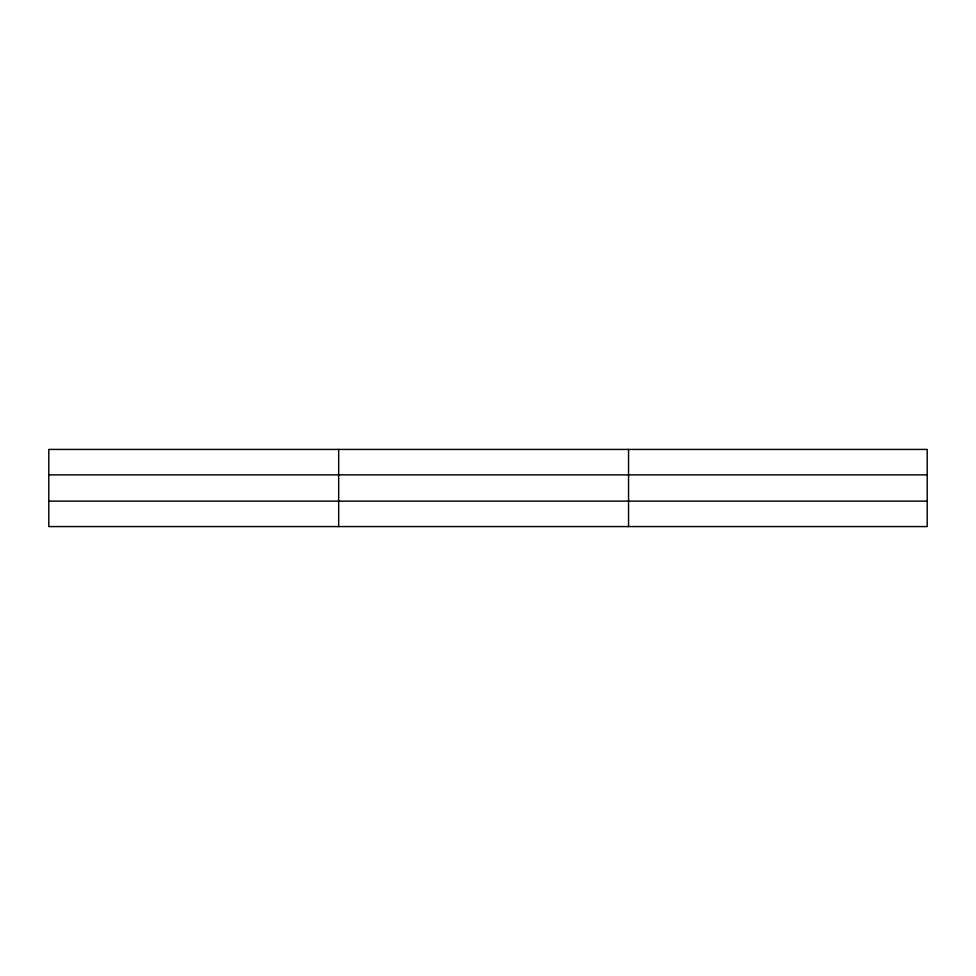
<?xml version="1.0" encoding="UTF-8"?>
<svg xmlns="http://www.w3.org/2000/svg" width="976" height="976" viewBox="0 0 976 976"><rect width="100%" height="100%" fill="white"/><g stroke="black" fill="none" stroke-linecap="round" stroke-linejoin="round"><path stroke-width="1.46" d="M338.672 449.424L338.672 526.576M628.544 449.424L628.544 526.576M927.2 474.885L927.2 449.424L48.8 449.424L48.8 526.576L927.2 526.576L927.2 474.885L48.8 474.885M48.8 501.115L927.2 501.115"/></g></svg>
